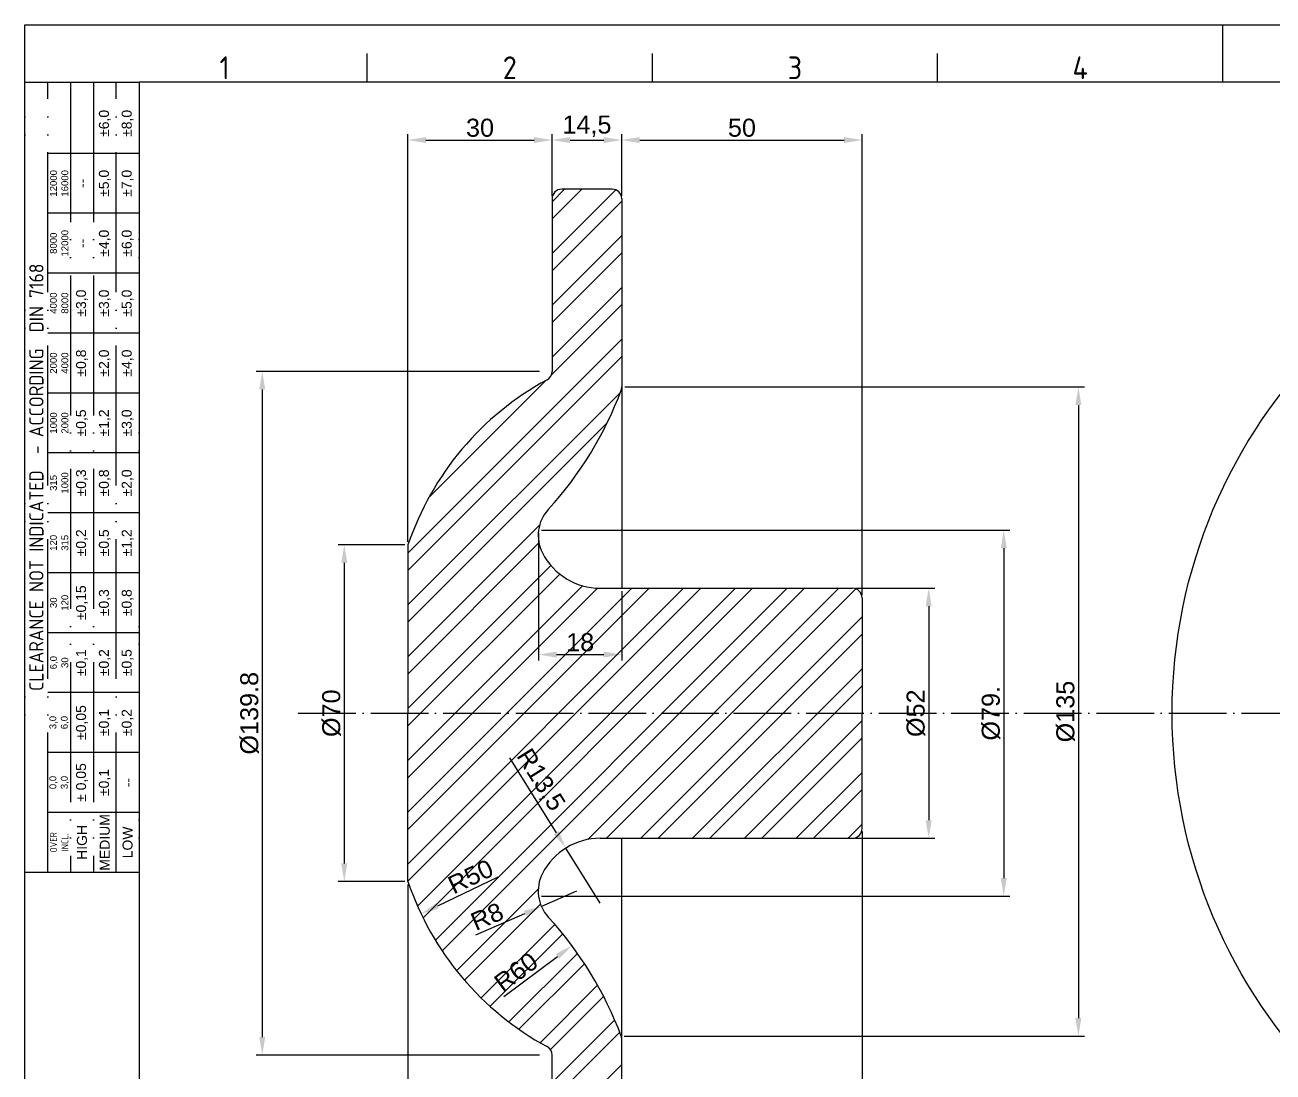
# Model space of a CAD drawing. Header units: millimetres. Extents: x 1867 to 2365, y 1359 to 1712.
# Drawn here: x 1867 to 2126.7, y 1493.9 to 1711.7 of the extents above; entities that cross this region are included whole.
import ezdxf
from ezdxf.enums import TextEntityAlignment as Align

# ---------------------------------------------------------------- set-up
doc = ezdxf.new("R2010")
doc.units = ezdxf.units.MM
doc.linetypes.add('ACAD_ISO04W100', pattern=[30, 24, -3, 0, -3])
doc.linetypes.add('ACAD_ISO05W100', pattern=[33, 24, -3, 0, -3, 0, -3])
for name, color, linetype, lineweight in [('AM_0', 7, 'Continuous', 30), ('AM_4', 1, 'ACAD_ISO04W100', 25), ('AM_5', 3, 'Continuous', 25), ('AM_BOR', 2, 'ACAD_ISO05W100', 25)]:
    doc.layers.add(name, color=color, linetype=linetype, lineweight=lineweight)
doc.styles.add('ACISOTS', font='isocp.shx', dxfattribs={"height": 1})
doc.styles.get("Standard").update_dxf_attribs({"font": 'arial.ttf'})
doc.dimstyles.new('ISO-25', dxfattribs={"dimtxt": 3.75, "dimasz": 3.75, "dimexe": 1.25, "dimexo": 0.625, "dimtad": 1, "dimtxsty": 'Standard', "dimcen": 2.5, "dimadec": 0, "dimazin": 0, "dimtfac": 1, "dimtmove": 0, "dimatfit": 3, "dimfxl": 1, "dimarcsym": 0})

# ---------------------------------------------------------------- blocks, each defined once
blk = doc.blocks.new('A3 ZTL')
for p, q in [((19.57, 280.82), (19.57, 9.78)), ((401.17, 280.82), (19.57, 280.82))]:
    blk.add_line(p, q)
at = {"layer": 'AM_BOR', "color": 135, "linetype": 'Continuous', "lineweight": 25}
for p, q in [((0, 0), (0, 290.61)), ((0, 290.61), (410.96, 290.61))]:
    blk.add_line(p, q, dxfattribs=at)
at = {"layer": 'AM_BOR', "color": 135, "lineweight": 25}
for p, q in [((205.48, 280.82), (205.48, 290.61)), ((58.71, 280.82), (58.71, 285.71)), ((107.63, 280.82), (107.63, 285.71)), ((156.56, 280.82), (156.56, 285.71)), ((3.91, 145.3), (3.91, 280.82)), ((7.83, 280.82), (7.83, 145.3)), ((11.74, 280.82), (11.74, 145.3)), ((15.66, 145.3), (15.66, 280.82)), ((19.57, 268.59), (3.91, 268.59)), ((19.57, 258.32), (3.91, 258.32)), ((19.57, 248.04), (3.91, 248.04)), ((19.57, 237.77), (3.91, 237.77)), ((19.57, 227.5), (3.91, 227.5)), ((19.57, 217.22), (3.91, 217.22)), ((19.57, 206.95), (3.91, 206.95)), ((19.57, 196.67), (3.91, 196.67)), ((19.57, 186.4), (3.91, 186.4)), ((19.57, 176.13), (3.91, 176.13)), ((19.57, 165.85), (3.91, 165.85)), ((19.57, 155.58), (3.91, 155.58))]:
    blk.add_line(p, q, dxfattribs=at)
blk.add_lwpolyline([(19.57, 145.3), (0, 145.3), (0, 280.82), (19.57, 280.82)], close=True, dxfattribs=at)
at = {"layer": 'AM_BOR', "color": 135, "lineweight": 25, "style": 'ACISOTS'}
for s, p in [('1', (34.25, 283.27)), ('2', (83.17, 283.27)), ('3', (132.09, 283.27)), ('4', (181.02, 283.27))]:
    blk.add_text(s, height=3.91, dxfattribs=at).set_placement(p, align=Align.MIDDLE)
at = {"layer": 'AM_BOR', "color": 135, "lineweight": 25, "attachment_point": 5, "rotation": 90}
for s, insert, char_height, width in [('±6,0', (13.7, 273.73), 1.712, 10.274), ('±8,0', (17.61, 273.73), 1.712, 10.274), ('12000\\P16000', (5.87, 263.45), 1.174, 10.274), ('±5,0', (13.7, 263.45), 1.712, 10.274), ('±7,0', (17.61, 263.45), 1.712, 10.274), ('--', (9.78, 263.45), 1.712, 10.274), ('8000\\P12000', (5.87, 253.18), 1.174, 10.274), ('±4,0', (13.7, 253.18), 1.712, 10.274), ('±6,0', (17.61, 253.18), 1.712, 10.274), ('--', (9.78, 253.18), 1.712, 10.274), ('{\\Fisocp.shx|c0;CLEARANCE NOT INDICATED  - ACCORDING  DIN 7168}', (1.96, 213.06), 2.4462, 135.5186), ('4000\\P8000', (5.87, 242.91), 1.174, 10.274), ('±3,0', (9.78, 242.91), 1.712, 10.274), ('±3,0', (13.7, 242.91), 1.712, 10.274), ('±5,0', (17.61, 242.91), 1.712, 10.274), ('2000\\P4000', (5.87, 232.63), 1.174, 10.274), ('±0,8', (9.78, 232.63), 1.712, 10.274), ('±2,0', (13.7, 232.63), 1.712, 10.274), ('±4,0', (17.61, 232.63), 1.712, 10.274), ('1000\\P2000', (5.87, 222.36), 1.174, 10.274), ('±0,5', (9.78, 222.36), 1.712, 10.274), ('±1,2', (13.7, 222.36), 1.712, 10.274), ('±3,0', (17.61, 222.36), 1.712, 10.274), ('±0,3', (9.78, 212.08), 1.712, 10.274), ('±0,8', (13.7, 212.08), 1.712, 10.274), ('±2,0', (17.61, 212.08), 1.712, 10.274), ('315\\P1000', (5.87, 212.08), 1.174, 10.274), ('±0,2', (9.78, 201.81), 1.712, 10.274), ('±0,5', (13.7, 201.81), 1.712, 10.274), ('±1,2', (17.61, 201.81), 1.712, 10.274), ('120\\P315', (5.87, 201.81), 1.174, 10.274), ('30\\P120', (5.87, 191.54), 1.174, 10.274), ('±0,15', (9.78, 191.54), 1.712, 10.274), ('±0,3', (13.7, 191.54), 1.712, 10.274), ('±0,8', (17.61, 191.54), 1.712, 10.274), ('6,0\\P30', (5.87, 181.26), 1.174, 10.274), ('±0,1', (9.78, 181.26), 1.712, 10.274), ('±0,2', (13.7, 181.26), 1.712, 10.274), ('±0,5', (17.61, 181.26), 1.712, 10.274), ('±0,05', (9.78, 170.99), 1.712, 10.274), ('3,0\\P6,0', (5.87, 170.99), 1.174, 10.274), ('±0,1', (13.7, 170.99), 1.712, 10.274), ('±0,2', (17.61, 170.99), 1.712, 10.274), ('± 0,05', (9.78, 160.71), 1.712, 10.274), ('\\pt4.69206;±0,1', (13.7, 160.71), 1.7123, 10.274), ('0,0\\P3,0', (5.87, 160.71), 1.174, 10.274), ('--', (17.61, 160.71), 1.712, 10.274), ('MEDIUM', (13.7, 150.44), 1.712, 10.274), ('{\\Fisocp.shx|c0;OVER\\PINCL.}', (5.87, 150.44), 1.1742, 10.274), ('HIGH', (9.78, 150.44), 1.712, 10.274), ('LOW', (17.61, 150.44), 1.712, 10.274)]:
    blk.add_mtext(s, dxfattribs=dict(at, insert=insert, char_height=char_height, width=width))
blk = doc.blocks.new('*D84')
at = {"layer": 'AM_5', "color": 0, "lineweight": -2, "ltscale": 0.5, "transparency": 16777216}
for p, q in [((1974.06, 1639.66), (1915.13, 1639.66)), ((1916.38, 1635.91), (1916.38, 1501.2)), ((1974.06, 1497.45), (1915.13, 1497.45))]:
    blk.add_line(p, q, dxfattribs=at)
at = {"layer": 'AM_5', "color": 0, "ltscale": 0.5, "transparency": 16777216}
for points in [[(1915.75, 1635.91), (1917, 1635.91), (1916.38, 1639.66)], [(1915.75, 1501.2), (1917, 1501.2), (1916.38, 1497.45)]]:
    blk.add_solid(points, dxfattribs=at)
at = {"layer": 'Defpoints', "color": 0, "ltscale": 0.5, "transparency": 16777216}
for p in [(1974.69, 1639.66), (1916.38, 1497.45), (1974.69, 1497.45)]:
    blk.add_point(p, dxfattribs=at)
at = {"layer": 'AM_5', "color": 0, "ltscale": 0.5, "transparency": 16777216, "insert": (1913.74, 1568.55), "char_height": 3.75, "attachment_point": 5, "rotation": 90}
blk.add_mtext('%%C139.8', dxfattribs=at)
blk = doc.blocks.new('*D85')
at = {"layer": 'AM_5', "color": 0, "lineweight": -2, "ltscale": 0.5, "transparency": 16777216}
for p, q in [((1946.06, 1603.55), (1932.2, 1603.55)), ((1933.45, 1599.8), (1933.45, 1537.3)), ((1946.06, 1533.55), (1932.2, 1533.55))]:
    blk.add_line(p, q, dxfattribs=at)
at = {"layer": 'AM_5', "color": 0, "ltscale": 0.5, "transparency": 16777216}
for points in [[(1932.82, 1599.8), (1934.07, 1599.8), (1933.45, 1603.55)], [(1932.82, 1537.3), (1934.07, 1537.3), (1933.45, 1533.55)]]:
    blk.add_solid(points, dxfattribs=at)
at = {"layer": 'Defpoints', "color": 0, "ltscale": 0.5, "transparency": 16777216}
for p in [(1946.69, 1603.55), (1933.45, 1533.55), (1946.69, 1533.55)]:
    blk.add_point(p, dxfattribs=at)
at = {"layer": 'AM_5', "color": 0, "ltscale": 0.5, "transparency": 16777216, "insert": (1930.8, 1568.55), "char_height": 3.75, "attachment_point": 5, "rotation": 90}
blk.add_mtext('%%C70', dxfattribs=at)
blk = doc.blocks.new('*D86')
at = {"layer": 'AM_5', "color": 0, "lineweight": -2, "ltscale": 0.5, "transparency": 16777216}
for p, q in [((1946.69, 1604.18), (1946.69, 1689.02)), ((1976.69, 1676.18), (1976.69, 1689.02)), ((1950.44, 1687.77), (1972.94, 1687.77))]:
    blk.add_line(p, q, dxfattribs=at)
at = {"layer": 'AM_5', "color": 0, "ltscale": 0.5, "transparency": 16777216}
for points in [[(1950.44, 1688.39), (1950.44, 1687.14), (1946.69, 1687.77)], [(1972.94, 1688.39), (1972.94, 1687.14), (1976.69, 1687.77)]]:
    blk.add_solid(points, dxfattribs=at)
at = {"layer": 'Defpoints', "color": 0, "ltscale": 0.5, "transparency": 16777216}
for p in [(1976.69, 1687.77), (1976.69, 1675.55), (1946.69, 1603.55)]:
    blk.add_point(p, dxfattribs=at)
at = {"layer": 'AM_5', "color": 0, "ltscale": 0.5, "transparency": 16777216, "insert": (1961.69, 1690.31), "char_height": 3.75, "attachment_point": 5}
blk.add_mtext('30', dxfattribs=at)
blk = doc.blocks.new('*D87')
at = {"layer": 'AM_5', "color": 0, "lineweight": -2, "ltscale": 0.5, "transparency": 16777216}
for p, q in [((1976.69, 1688.39), (1976.69, 1689.02)), ((1991.19, 1676.18), (1991.19, 1689.02)), ((1980.44, 1687.77), (1987.44, 1687.77))]:
    blk.add_line(p, q, dxfattribs=at)
at = {"layer": 'AM_5', "color": 0, "ltscale": 0.5, "transparency": 16777216}
for points in [[(1980.44, 1688.39), (1980.44, 1687.14), (1976.69, 1687.77)], [(1987.44, 1688.39), (1987.44, 1687.14), (1991.19, 1687.77)]]:
    blk.add_solid(points, dxfattribs=at)
at = {"layer": 'Defpoints', "color": 0, "ltscale": 0.5, "transparency": 16777216}
for p in [(1976.69, 1687.77), (1991.19, 1687.77), (1991.19, 1675.55)]:
    blk.add_point(p, dxfattribs=at)
at = {"layer": 'AM_5', "color": 0, "ltscale": 0.5, "transparency": 16777216, "insert": (1983.94, 1690.65), "char_height": 3.75, "attachment_point": 5}
blk.add_mtext('14,5', dxfattribs=at)
blk = doc.blocks.new('*D88')
at = {"layer": 'AM_5', "color": 0, "lineweight": -2, "ltscale": 0.5, "transparency": 16777216}
for p, q in [((1991.19, 1688.39), (1991.19, 1689.02)), ((2041.19, 1593.18), (2041.19, 1689.02)), ((1994.94, 1687.77), (2037.44, 1687.77))]:
    blk.add_line(p, q, dxfattribs=at)
at = {"layer": 'AM_5', "color": 0, "ltscale": 0.5, "transparency": 16777216}
for points in [[(1994.94, 1688.39), (1994.94, 1687.14), (1991.19, 1687.77)], [(2037.44, 1688.39), (2037.44, 1687.14), (2041.19, 1687.77)]]:
    blk.add_solid(points, dxfattribs=at)
at = {"layer": 'Defpoints', "color": 0, "ltscale": 0.5, "transparency": 16777216}
for p in [(1991.19, 1687.77), (2041.19, 1687.77), (2041.19, 1592.55)]:
    blk.add_point(p, dxfattribs=at)
at = {"layer": 'AM_5', "color": 0, "ltscale": 0.5, "transparency": 16777216, "insert": (2016.19, 1690.31), "char_height": 3.75, "attachment_point": 5}
blk.add_mtext('50', dxfattribs=at)
blk = doc.blocks.new('*D89')
at = {"layer": 'AM_5', "color": 0, "lineweight": -2, "ltscale": 0.5, "transparency": 16777216}
for p, q in [((2041.19, 1543.93), (2041.19, 1448.46)), ((1946.69, 1532.93), (1946.69, 1448.46)), ((1950.44, 1449.71), (2037.44, 1449.71))]:
    blk.add_line(p, q, dxfattribs=at)
at = {"layer": 'AM_5', "color": 0, "ltscale": 0.5, "transparency": 16777216}
for points in [[(1950.44, 1450.34), (1950.44, 1449.09), (1946.69, 1449.71)], [(2037.44, 1450.34), (2037.44, 1449.09), (2041.19, 1449.71)]]:
    blk.add_solid(points, dxfattribs=at)
at = {"layer": 'Defpoints', "color": 0, "ltscale": 0.5, "transparency": 16777216}
for p in [(2041.19, 1544.55), (1946.69, 1533.55), (2041.19, 1449.71)]:
    blk.add_point(p, dxfattribs=at)
at = {"layer": 'AM_5', "color": 0, "ltscale": 0.5, "transparency": 16777216, "insert": (1993.94, 1452.59), "char_height": 3.75, "attachment_point": 5}
blk.add_mtext('94,5', dxfattribs=at)
blk = doc.blocks.new('*D91')
at = {"layer": 'AM_5', "color": 0, "lineweight": -2, "ltscale": 0.5, "transparency": 16777216}
for p, q in [((1973.87, 1605.99), (1973.87, 1579.5)), ((1991.19, 1593.93), (1991.19, 1579.5)), ((1977.62, 1580.75), (1987.44, 1580.75))]:
    blk.add_line(p, q, dxfattribs=at)
at = {"layer": 'AM_5', "color": 0, "ltscale": 0.5, "transparency": 16777216}
for points in [[(1977.62, 1581.38), (1977.62, 1580.13), (1973.87, 1580.75)], [(1987.44, 1581.38), (1987.44, 1580.13), (1991.19, 1580.75)]]:
    blk.add_solid(points, dxfattribs=at)
at = {"layer": 'Defpoints', "color": 0, "ltscale": 0.5, "transparency": 16777216}
for p in [(1973.87, 1606.61), (1991.19, 1594.55), (1991.19, 1580.75)]:
    blk.add_point(p, dxfattribs=at)
at = {"layer": 'AM_5', "color": 0, "ltscale": 0.5, "transparency": 16777216, "insert": (1982.53, 1583.29), "char_height": 3.75, "attachment_point": 5}
blk.add_mtext('18', dxfattribs=at)
blk = doc.blocks.new('*D92')
at = {"layer": 'AM_5', "color": 0, "lineweight": -2, "ltscale": 0.5, "transparency": 16777216}
blk.add_line((1965.42, 1534.47), (1952.81, 1528.45), dxfattribs=at)
at = {"layer": 'AM_5', "color": 0, "ltscale": 0.5, "transparency": 16777216}
blk.add_solid([(1952.54, 1529.02), (1953.08, 1527.89), (1949.42, 1526.84)], dxfattribs=at)
at = {"layer": 'Defpoints', "color": 0, "ltscale": 0.5, "transparency": 16777216}
for p in [(2005.05, 1553.37), (1949.42, 1526.84)]:
    blk.add_point(p, dxfattribs=at)
at = {"layer": 'AM_5', "color": 0, "ltscale": 0.5, "transparency": 16777216, "insert": (1959.73, 1534.57), "char_height": 3.75, "attachment_point": 5, "rotation": 25.5044}
blk.add_mtext('R50', dxfattribs=at)
blk = doc.blocks.new('*D93')
at = {"layer": 'AM_5', "color": 0, "lineweight": -2, "ltscale": 0.5, "transparency": 16777216}
blk.add_line((1966.62, 1509.65), (1977.8, 1517.98), dxfattribs=at)
at = {"layer": 'AM_5', "color": 0, "ltscale": 0.5, "transparency": 16777216}
blk.add_solid([(1977.43, 1518.48), (1978.17, 1517.48), (1980.81, 1520.22)], dxfattribs=at)
at = {"layer": 'Defpoints', "color": 0, "ltscale": 0.5, "transparency": 16777216}
for p in [(1980.81, 1520.22), (1919.84, 1474.81)]:
    blk.add_point(p, dxfattribs=at)
at = {"layer": 'AM_5', "color": 0, "ltscale": 0.5, "transparency": 16777216, "insert": (1969.19, 1514.73), "char_height": 3.75, "attachment_point": 5, "rotation": 36.6824}
blk.add_mtext('R60', dxfattribs=at)
blk = doc.blocks.new('*D94')
at = {"layer": 'AM_5', "color": 0, "lineweight": -2, "ltscale": 0.5, "transparency": 16777216}
for p, q in [((1967.84, 1559.26), (1977.56, 1543.69)), ((1986.69, 1529.05), (1979.54, 1540.51))]:
    blk.add_line(p, q, dxfattribs=at)
at = {"layer": 'AM_5', "color": 0, "ltscale": 0.5, "transparency": 16777216}
blk.add_solid([(1978.09, 1544.02), (1977.03, 1543.36), (1979.54, 1540.51)], dxfattribs=at)
at = {"layer": 'Defpoints', "color": 0, "ltscale": 0.5, "transparency": 16777216}
for p in [(1979.54, 1540.51), (1986.69, 1529.05)]:
    blk.add_point(p, dxfattribs=at)
at = {"layer": 'AM_5', "color": 0, "ltscale": 0.5, "transparency": 16777216, "insert": (1974.15, 1554.59), "char_height": 3.75, "attachment_point": 5, "rotation": 301.9645}
blk.add_mtext('R13,5', dxfattribs=at)
blk = doc.blocks.new('*D95')
at = {"layer": 'AM_5', "color": 0, "lineweight": -2, "ltscale": 0.5, "transparency": 16777216}
for p, q in [((1981.8, 1531.57), (1974.46, 1528.38)), ((1960.82, 1522.46), (1971.02, 1526.89))]:
    blk.add_line(p, q, dxfattribs=at)
at = {"layer": 'AM_5', "color": 0, "ltscale": 0.5, "transparency": 16777216}
blk.add_solid([(1970.77, 1527.46), (1971.27, 1526.32), (1974.46, 1528.38)], dxfattribs=at)
at = {"layer": 'Defpoints', "color": 0, "ltscale": 0.5, "transparency": 16777216}
for p in [(1981.8, 1531.57), (1974.46, 1528.38)]:
    blk.add_point(p, dxfattribs=at)
at = {"layer": 'AM_5', "color": 0, "ltscale": 0.5, "transparency": 16777216, "insert": (1963.16, 1526.25), "char_height": 3.75, "attachment_point": 5, "rotation": 23.4522}
blk.add_mtext('R8', dxfattribs=at)
blk = doc.blocks.new('*D96')
at = {"layer": 'AM_5', "color": 0, "lineweight": -2, "ltscale": 0.5, "transparency": 16777216}
for p, q in [((1991.81, 1636.41), (2087.45, 1636.41)), ((2086.2, 1632.66), (2086.2, 1505.15)), ((1991.69, 1501.4), (2087.45, 1501.4))]:
    blk.add_line(p, q, dxfattribs=at)
at = {"layer": 'AM_5', "color": 0, "ltscale": 0.5, "transparency": 16777216}
for points in [[(2085.57, 1632.66), (2086.82, 1632.66), (2086.2, 1636.41)], [(2085.57, 1505.15), (2086.82, 1505.15), (2086.2, 1501.4)]]:
    blk.add_solid(points, dxfattribs=at)
at = {"layer": 'Defpoints', "color": 0, "ltscale": 0.5, "transparency": 16777216}
for p in [(1991.19, 1636.41), (1991.06, 1501.4), (2086.2, 1501.4)]:
    blk.add_point(p, dxfattribs=at)
at = {"layer": 'AM_5', "color": 0, "ltscale": 0.5, "transparency": 16777216, "insert": (2083.55, 1568.9), "char_height": 3.75, "attachment_point": 5, "rotation": 90}
blk.add_mtext('%%C135', dxfattribs=at)
blk = doc.blocks.new('*D97')
at = {"layer": 'AM_5', "color": 0, "lineweight": -2, "ltscale": 0.5, "transparency": 16777216}
for p, q in [((1974.49, 1606.61), (2071.92, 1606.61)), ((2070.67, 1602.86), (2070.67, 1534.25)), ((1974.49, 1530.5), (2071.92, 1530.5))]:
    blk.add_line(p, q, dxfattribs=at)
at = {"layer": 'AM_5', "color": 0, "ltscale": 0.5, "transparency": 16777216}
for points in [[(2070.05, 1602.86), (2071.3, 1602.86), (2070.67, 1606.61)], [(2070.05, 1534.25), (2071.3, 1534.25), (2070.67, 1530.5)]]:
    blk.add_solid(points, dxfattribs=at)
at = {"layer": 'Defpoints', "color": 0, "ltscale": 0.5, "transparency": 16777216}
for p in [(1973.87, 1606.61), (1973.87, 1530.5), (2070.67, 1530.5)]:
    blk.add_point(p, dxfattribs=at)
at = {"layer": 'AM_5', "color": 0, "ltscale": 0.5, "transparency": 16777216, "insert": (2068.03, 1568.55), "char_height": 3.75, "attachment_point": 5, "rotation": 90}
blk.add_mtext('%%C79.', dxfattribs=at)
blk = doc.blocks.new('*D99')
at = {"layer": 'AM_5', "color": 0, "lineweight": -2, "ltscale": 0.5, "transparency": 16777216}
for p, q in [((2039.81, 1594.55), (2056.3, 1594.55)), ((2055.05, 1590.8), (2055.05, 1546.3)), ((2039.81, 1542.55), (2056.3, 1542.55))]:
    blk.add_line(p, q, dxfattribs=at)
at = {"layer": 'AM_5', "color": 0, "ltscale": 0.5, "transparency": 16777216}
for points in [[(2054.42, 1590.8), (2055.67, 1590.8), (2055.05, 1594.55)], [(2054.42, 1546.3), (2055.67, 1546.3), (2055.05, 1542.55)]]:
    blk.add_solid(points, dxfattribs=at)
at = {"layer": 'Defpoints', "color": 0, "ltscale": 0.5, "transparency": 16777216}
for p in [(2039.19, 1594.55), (2039.19, 1542.55), (2055.05, 1542.55)]:
    blk.add_point(p, dxfattribs=at)
at = {"layer": 'AM_5', "color": 0, "ltscale": 0.5, "transparency": 16777216, "insert": (2052.4, 1568.55), "char_height": 3.75, "attachment_point": 5, "rotation": 90}
blk.add_mtext('%%c52', dxfattribs=at)

msp = doc.modelspace()

# ---------------------------------------------------------------- hatches: boundary and pattern name
at = {"layer": 'AM_5', "ltscale": 0.5}
h = msp.add_hatch(dxfattribs=at)
h.set_pattern_fill('ANSI32', color=1, scale=0.8)
h.paths.add_polyline_path([(1975.897, 1610.947, 0.0963817), (1991.063, 1635.714, 0.0895598), (1991.19, 1636.413), (1991.19, 1675.554, 0.4142136), (1989.19, 1677.554), (1978.69, 1677.554, 0.4142136), (1976.69, 1675.554), (1976.69, 1639.657, -0.275001), (1975.644, 1637.9, 0.1887099), (1946.69, 1603.554), (1946.69, 1568.554), (2041.19, 1568.554), (2041.19, 1592.554, 0.4142136), (2039.19, 1594.554), (1986.69, 1594.554, -0.2812443), (1974.679, 1601.891, -0.3136622)])
h.paths.add_polyline_path([(2041.19, 1568.554), (1946.69, 1568.554), (1946.69, 1533.554, 0.1887099), (1975.644, 1499.209, -0.275001), (1976.69, 1497.452), (1976.69, 1461.554, 0.4142136), (1978.69, 1459.554), (1989.19, 1459.554, 0.4142136), (1991.19, 1461.554), (1991.19, 1500.696, 0.0895598), (1991.063, 1501.395, 0.0963817), (1975.897, 1526.162, -0.3136622), (1974.679, 1535.218, -0.2812443), (1986.69, 1542.554), (2039.19, 1542.554, 0.4142136), (2041.19, 1544.554)])
h.paths.add_polyline_path([(1978.508, 1579.392), (1986.21, 1579.392), (1986.21, 1587.12), (1978.508, 1587.12)], flags=24)
h.paths.add_polyline_path([(1956.152, 1528.542), (1966.518, 1533.488), (1963.19, 1540.462), (1952.824, 1535.517)], flags=24)
h.paths.add_polyline_path([(1966.846, 1508.129), (1976.057, 1514.99), (1971.44, 1521.187), (1962.229, 1514.326)], flags=24)
h.paths.add_polyline_path([(1966.878, 1559.517), (1975.271, 1546.067), (1981.827, 1550.158), (1973.434, 1563.608)], flags=24)
h.paths.add_polyline_path([(1960.694, 1520.93), (1968.557, 1524.341), (1965.482, 1531.431), (1957.618, 1528.019)], flags=24)

# ---------------------------------------------------------------- linework, layer by layer
at = {"layer": 'AM_0', "ltscale": 0.5}
for p, q in [((1976.69, 1675.554), (1976.69, 1639.657)), ((1989.19, 1677.554), (1978.69, 1677.554)), ((1991.19, 1675.554), (1991.19, 1636.413)), ((1991.19, 1636.413), (1991.19, 1594.554)), ((1991.19, 1608.139), (1991.19, 1594.554)), ((1946.69, 1603.554), (1946.69, 1568.554)), ((1986.69, 1594.554), (2039.19, 1594.554)), ((2041.19, 1592.554), (2041.19, 1568.554)), ((1946.69, 1588.454), (1946.69, 1568.554)), ((1946.69, 1548.654), (1946.69, 1568.554)), ((1946.69, 1533.554), (1946.69, 1568.554)), ((2041.19, 1544.554), (2041.19, 1568.554)), ((1986.69, 1542.554), (2039.19, 1542.554)), ((1991.19, 1500.696), (1991.19, 1542.554)), ((1991.19, 1528.969), (1991.19, 1542.554)), ((1991.19, 1461.554), (1991.19, 1500.696)), ((1976.69, 1461.554), (1976.69, 1497.452))]:
    msp.add_line(p, q, dxfattribs=at)
msp.add_circle((2214.711, 1568.554), 109, dxfattribs=at)
for centre, radius, start, end in [((1978.69, 1675.554), 2, 90, 180), ((1989.19, 1675.554), 2, 0, 90), ((1974.69, 1639.657), 2, 298.49478, 0), ((2005.046, 1583.735), 61.631, 118.49478, 161.24122), ((1989.19, 1636.413), 2, 339.52901, 0), ((1919.837, 1662.303), 76.028, 317.50798, 339.52901), ((1981.796, 1605.543), 8, 137.50798, 207.16665), ((1986.69, 1608.054), 13.5, 207.16665, 270), ((2039.19, 1592.554), 2, 0, 90), ((2039.19, 1544.554), 2, 270, 0), ((1986.69, 1529.054), 13.5, 90, 152.83335), ((1981.796, 1531.566), 8, 152.83335, 222.49202), ((2005.046, 1553.374), 61.631, 198.75878, 241.50522), ((1919.837, 1474.806), 76.028, 20.47099, 42.49202), ((1989.19, 1500.696), 2, 0, 20.47099), ((1974.69, 1497.452), 2, 0, 61.50522)]:
    msp.add_arc(centre, radius, start, end, dxfattribs=at)
at = {"layer": 'AM_4', "ltscale": 0.5}
msp.add_line((1923.852, 1568.554), (2337.878, 1568.554), dxfattribs=at)

# ---------------------------------------------------------------- block references
at = {"linetype": 'ByBlock', "lineweight": 0, "xscale": 1.2129995295, "yscale": 1.2129995295, "zscale": 1.2129995295}
msp.add_blockref('A3 ZTL', (1867.002, 1359.199), dxfattribs=at)

# ---------------------------------------------------------------- dimensions: what is measured, and where the dimension line sits
at = {"layer": 'AM_5', "ltscale": 0.5}
for base, p1, p2, picture, middle in [((1976.69, 1687.77), (1946.69, 1603.554), (1976.69, 1675.554), '*D86', (1961.69, 1690.311)), ((1991.19, 1687.77), (1976.69, 1687.77), (1991.19, 1675.554), '*D87', (1983.94, 1690.648)), ((2041.19, 1687.77), (1991.19, 1687.77), (2041.19, 1592.554), '*D88', (2016.19, 1690.309)), ((2041.19, 1449.712), (1946.69, 1533.554), (2041.19, 1544.554), '*D89', (1993.94, 1452.591))]:
    dim = msp.add_linear_dim(base=base, p1=p1, p2=p2, dimstyle='ISO-25', dxfattribs=at)
    dim.commit()
    dim.dimension.update_dxf_attribs({"geometry": picture, "text_midpoint": middle})
for base, p1, p2, text, picture, middle in [((1916.38, 1497.452), (1974.69, 1639.657), (1974.69, 1497.452), '%%C139.8', '*D84', (1913.735, 1568.554)), ((2086.196, 1501.395), (1991.19, 1636.413), (1991.063, 1501.395), '%%C135', '*D96', (2083.551, 1568.904)), ((2070.674, 1530.499), (1973.868, 1606.61), (1973.868, 1530.499), '%%C79.', '*D97', (2068.03, 1568.554)), ((1933.449, 1533.554), (1946.69, 1603.554), (1946.69, 1533.554), '%%C70', '*D85', (1930.805, 1568.554)), ((2055.046, 1542.554), (2039.19, 1594.554), (2039.19, 1542.554), '%%c52', '*D99', (2052.401, 1568.554))]:
    dim = msp.add_linear_dim(base=base, p1=p1, p2=p2, angle=90, text=text, dimstyle='ISO-25', dxfattribs=at)
    dim.commit()
    dim.dimension.update_dxf_attribs({"geometry": picture, "text_midpoint": middle})
dim = msp.add_linear_dim(base=(1991.19, 1580.751), p1=(1973.868, 1606.61), p2=(1991.19, 1594.554), text='18', dimstyle='ISO-25', dxfattribs=at)
dim.commit()
dim.dimension.update_dxf_attribs({"geometry": '*D91', "text_midpoint": (1982.529, 1583.291)})
dim = msp.add_radius_dim(center=(1986.69, 1529.054), mpoint=(1979.543, 1540.508), dimstyle='ISO-25', dxfattribs=at)
dim.commit()
dim.dimension.update_dxf_attribs({"geometry": '*D94', "text_midpoint": (1974.148, 1554.591)})
for center, mpoint, text, picture, middle in [((2005.046, 1553.374), (1949.422, 1526.837), 'R50', '*D92', (1960.822, 1532.276)), ((1919.837, 1474.806), (1980.808, 1520.223), 'R60', '*D93', (1970.704, 1512.697))]:
    dim = msp.add_radius_dim(center=center, mpoint=mpoint, text=text, dimstyle='ISO-25', dxfattribs=at)
    dim.commit()
    dim.dimension.update_dxf_attribs({"geometry": picture, "text_midpoint": middle, "dimtype": 164})
dim = msp.add_radius_dim(center=(1981.796, 1531.566), mpoint=(1974.457, 1528.382), dimstyle='ISO-25', dxfattribs=at)
dim.commit()
dim.dimension.update_dxf_attribs({"geometry": '*D95', "text_midpoint": (1964.168, 1523.918), "dimtype": 164})

doc.saveas('drawing.dxf')
